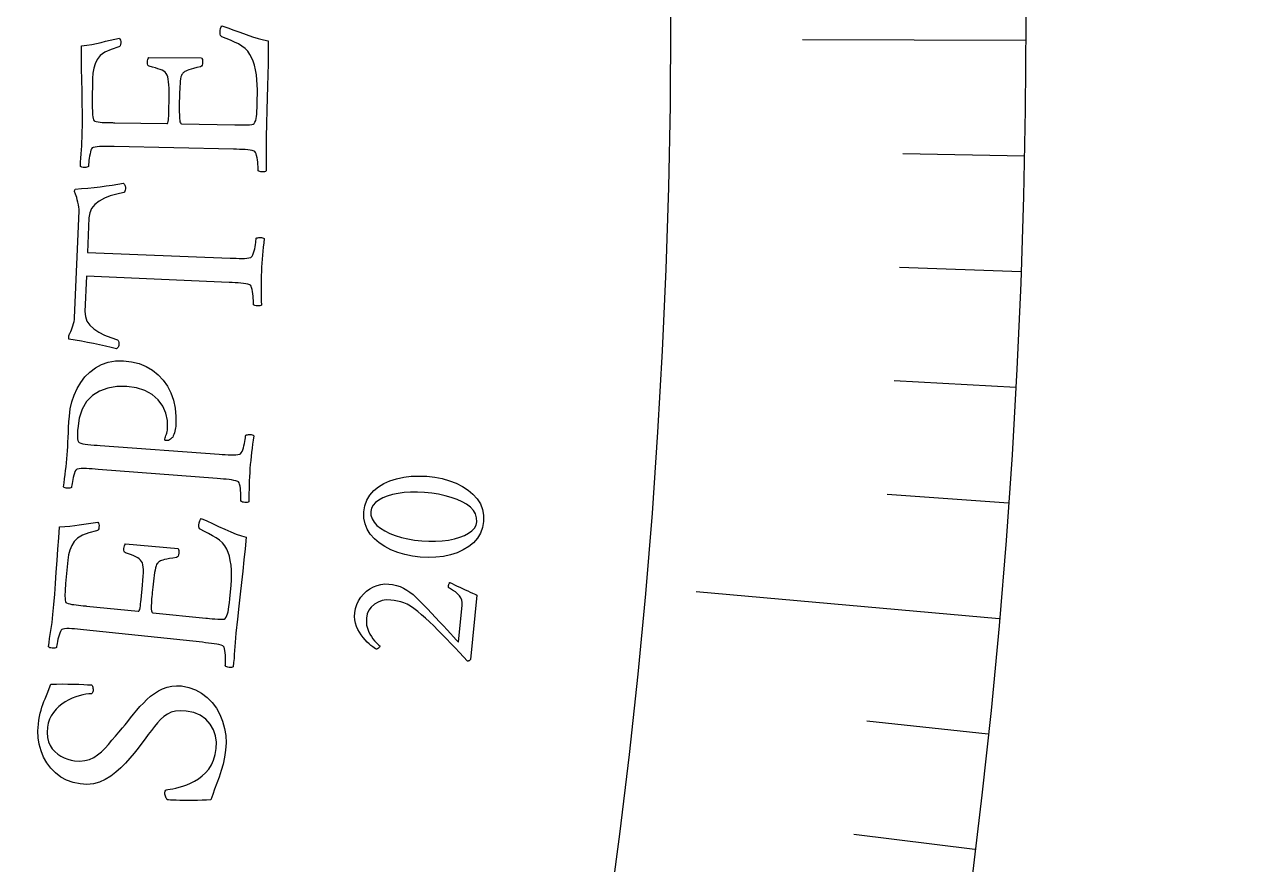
# Model space of a CAD drawing. Header units: millimetres. Extents: x -60 to 60, y -60 to 76.
# Drawn here: x 40.6 to 49.26, y -5.97 to -0.01 of the extents above; entities that cross this region are included whole.
import ezdxf

# ---------------------------------------------------------------- set-up
doc = ezdxf.new("R2010")
doc.units = ezdxf.units.MM
for name, color, linetype in [('CUT_OUTER', 1, 'Continuous'), ('ENGRAVE', 7, 'Continuous'), ('ENGRAVE_FINE', 8, 'Continuous'), ('TEXT', 5, 'Continuous')]:
    doc.layers.add(name, color=color, linetype=linetype)

msp = doc.modelspace()

# ---------------------------------------------------------------- linework, layer by layer
at = {"layer": 'CUT_OUTER'}
msp.add_arc((0, -0.0001), 59.9999, 176.771323, 2.429054, dxfattribs=at)
at = {"layer": 'ENGRAVE'}
for points in [[(47.6998, -0.1241), (46.1158, -0.12)], [(47.5125, -4.2252), (45.361, -4.0339)]]:
    msp.add_lwpolyline(points, dxfattribs=at)
for radius in [58.8, 58.8, 57.225, 54.3, 54.3, 51.99, 47.7, 47.7, 45.18]:
    msp.add_circle((0, 0), radius, dxfattribs=at)
at = {"layer": 'ENGRAVE_FINE'}
for points in [[(47.6906, -0.9444), (46.8268, -0.9273)], [(47.6673, -1.7649), (46.8039, -1.733)], [(47.6299, -2.5854), (46.7672, -2.5386)], [(47.5783, -3.4056), (46.7165, -3.3439)], [(47.4326, -5.044), (46.5734, -4.9527)], [(47.3384, -5.8619), (46.481, -5.7557)]]:
    msp.add_lwpolyline(points, dxfattribs=at)
at = {"layer": 'TEXT'}
for points in [[(41.0058, -0.7863), (41.0067, -0.716), (41.0067, -0.6423), (41.006, -0.565), (41.0043, -0.4842), (41.0026, -0.4022), (41.0014, -0.3213), (41.0008, -0.2413), (41.0008, -0.1623), (41.0376, -0.1571), (41.073, -0.1512), (41.1068, -0.1444), (41.1391, -0.1369), (41.1708, -0.1292), (41.2031, -0.1217), (41.2359, -0.1144), (41.2692, -0.1074), (41.2736, -0.1133), (41.2768, -0.1209), (41.2787, -0.1303), (41.2793, -0.1414), (41.2783, -0.1529), (41.2756, -0.1614), (41.2712, -0.1669), (41.2649, -0.1694), (41.2104, -0.1867), (41.1667, -0.2074), (41.1339, -0.2312), (41.1121, -0.2584), (41.0976, -0.2884), (41.0872, -0.3209), (41.0808, -0.356), (41.0785, -0.3935), (41.0765, -0.5607), (41.0765, -0.5679), (41.0765, -0.5777), (41.0767, -0.5899), (41.0769, -0.6045), (41.0774, -0.6202), (41.0782, -0.6354), (41.0795, -0.6501), (41.0811, -0.6643), (41.0833, -0.6768), (41.0863, -0.6863), (41.0901, -0.6929), (41.0948, -0.6964), (41.1057, -0.6993), (41.1181, -0.7015), (41.132, -0.7032), (41.1475, -0.7043), (41.1639, -0.705), (41.1805, -0.7056), (41.1974, -0.7061), (41.2145, -0.7064), (41.2213, -0.7066), (41.2272, -0.7067), (41.2324, -0.7067), (41.2369, -0.7068), (41.6067, -0.7132), (41.6104, -0.7116), (41.6134, -0.7067), (41.6157, -0.6986), (41.6173, -0.6871), (41.6184, -0.6737), (41.6193, -0.6594), (41.6199, -0.6444), (41.6203, -0.6287), (41.6217, -0.5258), (41.6218, -0.4925), (41.6214, -0.463), (41.6204, -0.4375), (41.6189, -0.4159), (41.6164, -0.3975), (41.6126, -0.3818), (41.6075, -0.3687), (41.6011, -0.3582), (41.5932, -0.3496), (41.5835, -0.3419), (41.572, -0.3353), (41.5587, -0.3297), (41.5432, -0.3244), (41.5252, -0.3188), (41.5047, -0.313), (41.4816, -0.3069), (41.4754, -0.3044), (41.471, -0.2988), (41.4684, -0.2903), (41.4676, -0.2787), (41.4683, -0.2675), (41.4703, -0.2581), (41.4735, -0.2505), (41.478, -0.2446), (41.8519, -0.2468), (41.8554, -0.2519), (41.8579, -0.259), (41.8594, -0.2681), (41.8598, -0.2793), (41.8588, -0.2903), (41.8561, -0.2991), (41.8516, -0.3055), (41.8454, -0.3096), (41.8188, -0.3162), (41.7962, -0.3222), (41.7776, -0.3275), (41.7629, -0.3323), (41.7512, -0.3366), (41.7415, -0.3407), (41.7338, -0.3446), (41.7282, -0.3482), (41.7238, -0.3519), (41.7198, -0.356), (41.7161, -0.3604), (41.7128, -0.3652), (41.709, -0.3719), (41.7058, -0.3819), (41.7032, -0.3951), (41.7012, -0.4116), (41.6996, -0.4302), (41.6983, -0.4497), (41.6972, -0.4701), (41.6963, -0.4914), (41.6956, -0.5128), (41.695, -0.5336), (41.6945, -0.5537), (41.6942, -0.5732), (41.6941, -0.5868), (41.6941, -0.6012), (41.6942, -0.6166), (41.6944, -0.6328), (41.6948, -0.6489), (41.6954, -0.6639), (41.6963, -0.6778), (41.6975, -0.6905), (41.6993, -0.7011), (41.702, -0.7087), (41.7057, -0.7133), (41.7103, -0.7149), (42.0883, -0.7214), (42.0906, -0.7215), (42.0933, -0.7215), (42.0967, -0.7216), (42.1005, -0.7216), (42.1157, -0.7218), (42.133, -0.7219), (42.1523, -0.7219), (42.1736, -0.7219), (42.1936, -0.7212), (42.2087, -0.7196), (42.2191, -0.7171), (42.2246, -0.7135), (42.2312, -0.7028), (42.2364, -0.6909), (42.2402, -0.6779), (42.2427, -0.6637), (42.2443, -0.6467), (42.2455, -0.6256), (42.2465, -0.6002), (42.2471, -0.5706), (42.2483, -0.4744), (42.2478, -0.4386), (42.2455, -0.4032), (42.2413, -0.368), (42.2354, -0.333), (42.2278, -0.2999), (42.2186, -0.2704), (42.2078, -0.2446), (42.1955, -0.2223), (42.1798, -0.1999), (42.1609, -0.1802), (42.1388, -0.163), (42.1135, -0.1484), (42.086, -0.1351), (42.0574, -0.1222), (42.0277, -0.1095), (41.9968, -0.0971), (41.9915, -0.0937), (41.9877, -0.0879), (41.9854, -0.0795), (41.9847, -0.0686), (41.9854, -0.0518), (41.9877, -0.038), (41.9916, -0.0274), (41.9969, -0.0197), (42.0382, -0.0343), (42.0807, -0.0496), (42.1245, -0.0655), (42.1696, -0.0821), (42.2136, -0.0976), (42.2543, -0.1102), (42.2918, -0.1198), (42.3259, -0.1265), (42.3254, -0.2074), (42.3241, -0.288), (42.3222, -0.3684), (42.3197, -0.4485), (42.317, -0.531), (42.3145, -0.6186), (42.3123, -0.7114), (42.3103, -0.8093), (42.3098, -0.8433), (42.3097, -0.8754), (42.31, -0.9058), (42.3107, -0.9344), (42.3114, -0.9624), (42.3117, -0.9909), (42.3116, -1.0198), (42.3111, -1.0493), (42.3062, -1.0527), (42.2998, -1.0549), (42.2919, -1.056), (42.2825, -1.0558), (42.2731, -1.0547), (42.2653, -1.053), (42.259, -1.0508), (42.2542, -1.0479), (42.2542, -1.0405), (42.2539, -1.0305), (42.2532, -1.0179), (42.2522, -1.0028), (42.2508, -0.9866), (42.2487, -0.9707), (42.2459, -0.9552), (42.2425, -0.9401), (42.2386, -0.9269), (42.2344, -0.9171), (42.2298, -0.9108), (42.2249, -0.908), (42.2119, -0.9041), (42.1971, -0.901), (42.1805, -0.8988), (42.1621, -0.8974), (42.1425, -0.8966), (42.122, -0.8958), (42.1008, -0.8952), (42.0788, -0.8946), (41.2316, -0.8766), (41.2096, -0.8762), (41.1882, -0.8759), (41.1674, -0.8758), (41.1472, -0.8758), (41.1284, -0.8764), (41.1114, -0.8778), (41.0963, -0.8802), (41.0831, -0.8834), (41.0773, -0.886), (41.0722, -0.8919), (41.0678, -0.9012), (41.0641, -0.9139), (41.0609, -0.9284), (41.0581, -0.9433), (41.0556, -0.9587), (41.0536, -0.9743), (41.0519, -0.989), (41.0506, -1.0011), (41.0498, -1.0108), (41.0494, -1.018), (41.0446, -1.0206), (41.0382, -1.0225), (41.0302, -1.0237), (41.0208, -1.0243), (41.0114, -1.024), (41.0036, -1.0226), (40.9973, -1.0202), (40.9926, -1.0166), (40.9944, -0.987), (40.9963, -0.9576), (40.9983, -0.9284), (41.0004, -0.8995), (41.0023, -0.8709), (41.0039, -0.8425), (41.005, -0.8143), (41.0058, -0.7863)], [(40.9835, -1.3324), (40.9833, -1.3196), (40.9818, -1.305), (40.9792, -1.2887), (40.9753, -1.2705), (40.9709, -1.2528), (40.9667, -1.2375), (40.9626, -1.2247), (40.9587, -1.2144), (40.9554, -1.207), (40.953, -1.2008), (40.9516, -1.1959), (40.9512, -1.1923), (40.9516, -1.1892), (40.9524, -1.1859), (40.9538, -1.1824), (40.9557, -1.1786), (41.0012, -1.1747), (41.0459, -1.1705), (41.0899, -1.1658), (41.1331, -1.1607), (41.1755, -1.1552), (41.2173, -1.1494), (41.2582, -1.1431), (41.2984, -1.1363), (41.3005, -1.1388), (41.3029, -1.142), (41.3054, -1.1459), (41.3082, -1.1506), (41.3106, -1.156), (41.312, -1.1618), (41.3123, -1.168), (41.3116, -1.1748), (41.3107, -1.1848), (41.3085, -1.1927), (41.3052, -1.1986), (41.3006, -1.2025), (41.2506, -1.2127), (41.2049, -1.2262), (41.1633, -1.243), (41.126, -1.2632), (41.095, -1.287), (41.0725, -1.3144), (41.0586, -1.3456), (41.0531, -1.3805), (41.0441, -1.6271), (42.0553, -1.6672), (42.0773, -1.668), (42.0985, -1.6687), (42.1189, -1.6692), (42.1386, -1.6695), (42.1571, -1.6693), (42.1738, -1.6681), (42.1887, -1.6659), (42.2019, -1.6628), (42.207, -1.6594), (42.212, -1.6529), (42.2168, -1.6434), (42.2215, -1.6308), (42.2258, -1.6164), (42.2295, -1.6016), (42.2325, -1.5864), (42.2349, -1.5708), (42.2368, -1.5562), (42.2382, -1.5441), (42.2391, -1.5343), (42.2396, -1.5269), (42.2445, -1.5244), (42.2509, -1.5225), (42.2589, -1.5213), (42.2683, -1.5208), (42.2777, -1.5212), (42.2855, -1.5227), (42.2918, -1.5253), (42.2965, -1.529), (42.2934, -1.5593), (42.2904, -1.5891), (42.2876, -1.6181), (42.2849, -1.6466), (42.2825, -1.6749), (42.2804, -1.7036), (42.2786, -1.7327), (42.2772, -1.7622), (42.2762, -1.791), (42.2755, -1.8201), (42.2752, -1.8495), (42.2752, -1.8791), (42.2755, -1.909), (42.2758, -1.9392), (42.2763, -1.9696), (42.2768, -2.0003), (42.2718, -2.0036), (42.2654, -2.0056), (42.2574, -2.0065), (42.248, -2.0061), (42.2387, -2.0048), (42.2309, -2.003), (42.2247, -2.0006), (42.22, -1.9976), (42.2201, -1.9902), (42.22, -1.9802), (42.2197, -1.9676), (42.219, -1.9524), (42.2179, -1.9362), (42.2162, -1.9203), (42.2138, -1.9047), (42.2107, -1.8895), (42.2071, -1.8763), (42.2031, -1.8664), (42.1987, -1.86), (42.1938, -1.857), (42.1809, -1.8528), (42.1662, -1.8494), (42.1497, -1.8468), (42.1313, -1.8451), (42.1116, -1.8438), (42.0912, -1.8426), (42.07, -1.8414), (42.0481, -1.8404), (41.037, -1.7962), (41.0253, -2.0467), (41.0278, -2.0819), (41.0391, -2.1142), (41.0593, -2.1434), (41.0881, -2.1696), (41.1237, -2.1929), (41.1636, -2.2136), (41.2081, -2.2315), (41.257, -2.2467), (41.2612, -2.2509), (41.2641, -2.2571), (41.2655, -2.2652), (41.2656, -2.2752), (41.2658, -2.2819), (41.2649, -2.288), (41.2631, -2.2933), (41.2603, -2.298), (41.2571, -2.302), (41.2543, -2.3054), (41.2517, -2.3082), (41.2494, -2.3104), (41.2099, -2.3004), (41.1696, -2.2909), (41.1285, -2.2819), (41.0866, -2.2733), (41.0439, -2.2651), (41.0005, -2.2571), (40.9563, -2.2493), (40.9113, -2.2418), (40.91, -2.2365), (40.9096, -2.2307), (40.9101, -2.2246), (40.9116, -2.2179), (40.9135, -2.2114), (40.9155, -2.2057), (40.9176, -2.2007), (40.9198, -2.1965), (40.9245, -2.1869), (40.9294, -2.1754), (40.9345, -2.162), (40.9398, -2.1468), (40.9446, -2.1312), (40.9482, -2.1167), (40.9506, -2.1032), (40.9518, -2.0908)], [(41.2975, -2.3954), (41.3553, -2.4022), (41.409, -2.4155), (41.4587, -2.4354), (41.5043, -2.4619), (41.5451, -2.4943), (41.5805, -2.5319), (41.6105, -2.5746), (41.635, -2.6225), (41.6535, -2.6748), (41.6654, -2.7306), (41.6709, -2.79), (41.6697, -2.8529), (41.6689, -2.8616), (41.6674, -2.8715), (41.6654, -2.8826), (41.6627, -2.895), (41.6596, -2.9073), (41.656, -2.9184), (41.652, -2.9281), (41.6476, -2.9365), (41.645, -2.9389), (41.6413, -2.9422), (41.6368, -2.9464), (41.6313, -2.9516), (41.6249, -2.9565), (41.6177, -2.9598), (41.6097, -2.9615), (41.601, -2.9616), (41.5959, -2.9606), (41.5926, -2.9585), (41.5911, -2.9552), (41.5916, -2.9508), (41.5943, -2.9428), (41.5971, -2.9345), (41.6, -2.926), (41.6031, -2.9172), (41.606, -2.908), (41.6083, -2.8983), (41.6099, -2.888), (41.611, -2.8772), (41.6099, -2.8198), (41.5984, -2.7665), (41.5765, -2.7174), (41.5442, -2.6724), (41.5022, -2.6344), (41.451, -2.6059), (41.3906, -2.587), (41.3211, -2.5777), (41.2505, -2.5783), (41.1865, -2.5893), (41.1293, -2.6107), (41.0788, -2.6425), (41.0368, -2.6848), (41.0053, -2.738), (40.9842, -2.8021), (40.9734, -2.877), (40.9728, -2.8871), (40.9723, -2.8996), (40.9719, -2.9145), (40.9715, -2.9318), (40.9721, -2.9483), (40.9745, -2.9612), (40.9787, -2.9703), (40.9847, -2.9756), (40.9951, -2.9799), (41.0088, -2.9836), (41.0257, -2.9867), (41.0458, -2.9891), (41.0677, -2.9911), (41.0896, -2.993), (41.1117, -2.9948), (41.1339, -2.9965), (41.9771, -3.0579), (41.999, -3.0594), (42.0202, -3.0608), (42.0406, -3.0619), (42.0603, -3.0629), (42.0787, -3.0633), (42.0955, -3.0627), (42.1105, -3.061), (42.1238, -3.0583), (42.129, -3.0551), (42.1342, -3.0488), (42.1393, -3.0394), (42.1444, -3.027), (42.1492, -3.0128), (42.1533, -2.9981), (42.1569, -2.983), (42.1598, -2.9675), (42.1622, -2.953), (42.164, -2.9409), (42.1652, -2.9311), (42.1659, -2.9238), (42.171, -2.9214), (42.1774, -2.9197), (42.1854, -2.9188), (42.1948, -2.9186), (42.2042, -2.9193), (42.212, -2.9211), (42.2181, -2.9239), (42.2227, -2.9277), (42.2186, -2.958), (42.2147, -2.9876), (42.2109, -3.0165), (42.2073, -3.0449), (42.2039, -3.0731), (42.2009, -3.1017), (42.1981, -3.1307), (42.1958, -3.1602), (42.1938, -3.1889), (42.1922, -3.2177), (42.1909, -3.2467), (42.19, -3.2759), (42.1893, -3.3054), (42.1887, -3.3352), (42.1881, -3.3654), (42.1876, -3.3961), (42.1825, -3.3992), (42.176, -3.401), (42.1681, -3.4016), (42.1587, -3.4009), (42.1494, -3.3994), (42.1417, -3.3972), (42.1355, -3.3946), (42.1309, -3.3915), (42.1313, -3.3842), (42.1315, -3.3743), (42.1315, -3.3621), (42.1314, -3.3474), (42.1308, -3.3315), (42.1295, -3.3159), (42.1276, -3.3005), (42.1251, -3.2852), (42.1219, -3.2718), (42.1182, -3.2619), (42.114, -3.2553), (42.1093, -3.2522), (42.0965, -3.2476), (42.0819, -3.2437), (42.0655, -3.2406), (42.0472, -3.2382), (42.0276, -3.2362), (42.0072, -3.2343), (41.9861, -3.2325), (41.9642, -3.2308), (41.1192, -3.1657), (41.0972, -3.1641), (41.0759, -3.1626), (41.0552, -3.1613), (41.0351, -3.1602), (41.0162, -3.1597), (40.9991, -3.1602), (40.9839, -3.1617), (40.9705, -3.1643), (40.9646, -3.1665), (40.9592, -3.1721), (40.9543, -3.1812), (40.9499, -3.1936), (40.9459, -3.2079), (40.9423, -3.2225), (40.939, -3.2373), (40.9361, -3.2524), (40.9337, -3.2665), (40.9318, -3.2783), (40.9304, -3.2877), (40.9297, -3.2948), (40.9246, -3.2971), (40.9181, -3.2986), (40.9102, -3.2994), (40.9007, -3.2995), (40.8914, -3.2986), (40.8836, -3.2968), (40.8775, -3.294), (40.8729, -3.2902), (40.8764, -3.2608), (40.8799, -3.2317), (40.8835, -3.2031), (40.8872, -3.1748), (40.8907, -3.1467), (40.8938, -3.1187), (40.8965, -3.0908), (40.8988, -3.063), (40.9008, -3.0337), (40.9027, -3.0033), (40.9043, -2.9717), (40.9058, -2.939), (40.9074, -2.9046), (40.9093, -2.8678), (40.9117, -2.8287), (40.9144, -2.7872), (40.9204, -2.7364), (40.9315, -2.687), (40.9477, -2.6391), (40.9689, -2.5926), (40.9949, -2.5489), (41.0252, -2.5098), (41.06, -2.4751), (41.0992, -2.4449), (41.1426, -2.4208), (41.1901, -2.4045), (41.2417, -2.396), (41.2975, -2.3954)], [(43.0043, -3.4674), (43.0115, -3.4235), (43.0256, -3.3838), (43.0466, -3.3482), (43.0746, -3.3167), (43.1084, -3.2893), (43.1466, -3.2661), (43.1893, -3.2471), (43.2366, -3.2322), (43.2871, -3.2215), (43.3396, -3.2151), (43.3941, -3.2129), (43.4505, -3.215), (43.5066, -3.2213), (43.5602, -3.2316), (43.6111, -3.246), (43.6594, -3.2645), (43.704, -3.2867), (43.7435, -3.3125), (43.7779, -3.3417), (43.8074, -3.3745), (43.8304, -3.4104), (43.8459, -3.4493), (43.8536, -3.4912), (43.8537, -3.5359), (43.8466, -3.5789), (43.8322, -3.6182), (43.8108, -3.6539), (43.7823, -3.6858), (43.7479, -3.7137), (43.7092, -3.7374), (43.6661, -3.7569), (43.6185, -3.772), (43.5678, -3.7828), (43.5152, -3.7891), (43.4607, -3.7908), (43.4043, -3.7881), (43.3483, -3.7811), (43.2949, -3.7701), (43.2441, -3.7551), (43.196, -3.7362), (43.1517, -3.7136), (43.1126, -3.6876), (43.0786, -3.6582), (43.0497, -3.6255), (43.0272, -3.5898), (43.0121, -3.5515), (43.0044, -3.5108), (43.0043, -3.4674)], [(43.0535, -3.4647), (43.0545, -3.4913), (43.062, -3.5166), (43.076, -3.5404), (43.0964, -3.5629), (43.1224, -3.5837), (43.1528, -3.6027), (43.1877, -3.6198), (43.227, -3.635), (43.27, -3.6481), (43.3155, -3.6587), (43.3636, -3.6668), (43.4142, -3.6724), (43.4646, -3.6753), (43.5131, -3.6754), (43.5597, -3.6725), (43.6044, -3.6667), (43.6461, -3.6584), (43.6837, -3.6477), (43.7171, -3.6347), (43.7463, -3.6193), (43.7704, -3.6018), (43.7881, -3.5823), (43.7996, -3.5609), (43.8047, -3.5374), (43.8037, -3.5086), (43.7959, -3.4818), (43.7813, -3.457), (43.7599, -3.4342), (43.7328, -3.4136), (43.7011, -3.3951), (43.6649, -3.3787), (43.624, -3.3644), (43.5798, -3.3524), (43.5336, -3.3427), (43.4853, -3.3353), (43.435, -3.3302), (43.3842, -3.3276), (43.3359, -3.3279), (43.2899, -3.3309), (43.2463, -3.3367), (43.206, -3.345), (43.1698, -3.3556), (43.1376, -3.3686), (43.1095, -3.3839), (43.0864, -3.4012), (43.0694, -3.4205), (43.0584, -3.4416), (43.0535, -3.4647)], [(40.7982, -4.1953), (40.8049, -4.1253), (40.8111, -4.0518), (40.8168, -3.9747), (40.8219, -3.8941), (40.8269, -3.8123), (40.8325, -3.7315), (40.8385, -3.6517), (40.8451, -3.573), (40.8823, -3.5709), (40.918, -3.5679), (40.9522, -3.564), (40.985, -3.5592), (41.0173, -3.5542), (41.0501, -3.5494), (41.0834, -3.5449), (41.1172, -3.5406), (41.1211, -3.5469), (41.1236, -3.5547), (41.1247, -3.5642), (41.1244, -3.5754), (41.1225, -3.5867), (41.1191, -3.595), (41.1142, -3.6001), (41.1078, -3.602), (41.052, -3.6148), (41.0067, -3.6317), (40.9721, -3.6528), (40.948, -3.678), (40.9311, -3.7067), (40.9181, -3.7383), (40.9088, -3.7727), (40.9033, -3.8099), (40.8875, -3.9764), (40.8868, -3.9835), (40.8861, -3.9932), (40.8852, -4.0054), (40.8842, -4.02), (40.8834, -4.0357), (40.8829, -4.0509), (40.8829, -4.0657), (40.8834, -4.08), (40.8845, -4.0926), (40.8868, -4.1023), (40.89, -4.1092), (40.8944, -4.1131), (40.905, -4.1169), (40.9171, -4.1201), (40.9309, -4.123), (40.9462, -4.1253), (40.9625, -4.1274), (40.979, -4.1294), (40.9958, -4.1313), (41.0129, -4.133), (41.0196, -4.1337), (41.0255, -4.1343), (41.0307, -4.1348), (41.0351, -4.1353), (41.4031, -4.1724), (41.4069, -4.1711), (41.4103, -4.1665), (41.4133, -4.1586), (41.4158, -4.1473), (41.4181, -4.134), (41.4201, -4.1199), (41.422, -4.105), (41.4236, -4.0893), (41.4336, -3.9869), (41.4366, -3.9537), (41.4386, -3.9243), (41.4397, -3.8988), (41.44, -3.8771), (41.439, -3.8586), (41.4365, -3.8426), (41.4326, -3.8291), (41.4271, -3.8182), (41.4199, -3.8089), (41.4108, -3.8005), (41.3999, -3.7929), (41.3871, -3.7862), (41.3722, -3.7797), (41.3547, -3.7726), (41.3347, -3.7651), (41.3122, -3.7571), (41.3063, -3.7541), (41.3023, -3.7482), (41.3005, -3.7394), (41.3006, -3.7278), (41.3023, -3.7168), (41.305, -3.7076), (41.3088, -3.7002), (41.3138, -3.6947), (41.6862, -3.728), (41.6893, -3.7334), (41.6912, -3.7407), (41.6919, -3.7499), (41.6914, -3.7611), (41.6896, -3.772), (41.6861, -3.7805), (41.6811, -3.7865), (41.6745, -3.7901), (41.6475, -3.7944), (41.6245, -3.7985), (41.6055, -3.8023), (41.5904, -3.8058), (41.5784, -3.8092), (41.5684, -3.8124), (41.5605, -3.8156), (41.5546, -3.8188), (41.5499, -3.8221), (41.5455, -3.8258), (41.5415, -3.8299), (41.5378, -3.8345), (41.5335, -3.8408), (41.5294, -3.8505), (41.5257, -3.8634), (41.5224, -3.8797), (41.5193, -3.8982), (41.5163, -3.9175), (41.5135, -3.9377), (41.5108, -3.9588), (41.5084, -3.9801), (41.506, -4.0007), (41.5039, -4.0208), (41.502, -4.0402), (41.5007, -4.0537), (41.4995, -4.0681), (41.4983, -4.0834), (41.4972, -4.0996), (41.4962, -4.1157), (41.4956, -4.1307), (41.4954, -4.1445), (41.4955, -4.1573), (41.4964, -4.1681), (41.4985, -4.1759), (41.5018, -4.1808), (41.5062, -4.1828), (41.8823, -4.2207), (41.8846, -4.2209), (41.8874, -4.2212), (41.8907, -4.2215), (41.8945, -4.2219), (41.9096, -4.2234), (41.9268, -4.2249), (41.9461, -4.2265), (41.9673, -4.2282), (41.9873, -4.2293), (42.0025, -4.2289), (42.013, -4.2272), (42.0188, -4.2241), (42.0263, -4.214), (42.0325, -4.2026), (42.0374, -4.1899), (42.041, -4.176), (42.044, -4.1592), (42.047, -4.1382), (42.0501, -4.113), (42.0531, -4.0836), (42.0623, -3.9878), (42.0648, -3.9521), (42.0654, -3.9166), (42.0643, -3.8812), (42.0613, -3.8458), (42.0564, -3.8122), (42.0497, -3.7821), (42.0411, -3.7554), (42.0307, -3.7321), (42.0169, -3.7086), (41.9997, -3.6874), (41.9791, -3.6684), (41.9551, -3.6517), (41.9289, -3.6362), (41.9015, -3.6209), (41.8729, -3.6058), (41.8431, -3.5909), (41.8381, -3.5871), (41.8348, -3.581), (41.8332, -3.5724), (41.8334, -3.5614), (41.8356, -3.5448), (41.839, -3.5313), (41.8437, -3.521), (41.8496, -3.5138), (41.8896, -3.5318), (41.9307, -3.5505), (41.973, -3.5701), (42.0165, -3.5904), (42.0591, -3.6095), (42.0987, -3.6254), (42.1352, -3.6381), (42.1687, -3.6476), (42.1614, -3.7282), (42.1534, -3.8084), (42.1449, -3.8883), (42.1356, -3.9679), (42.1261, -4.0499), (42.1163, -4.1371), (42.1064, -4.2293), (42.0962, -4.3267), (42.0929, -4.3605), (42.0902, -4.3926), (42.088, -4.4229), (42.0863, -4.4515), (42.0847, -4.4794), (42.0826, -4.5078), (42.0801, -4.5366), (42.0771, -4.566), (42.0719, -4.569), (42.0653, -4.5706), (42.0574, -4.571), (42.048, -4.57), (42.0388, -4.5682), (42.0311, -4.5659), (42.025, -4.5631), (42.0205, -4.5598), (42.0211, -4.5524), (42.0216, -4.5424), (42.022, -4.5299), (42.0223, -4.5147), (42.0222, -4.4984), (42.0214, -4.4824), (42.02, -4.4668), (42.0178, -4.4514), (42.015, -4.4379), (42.0116, -4.4279), (42.0076, -4.4212), (42.003, -4.4179), (41.9903, -4.413), (41.9759, -4.4087), (41.9595, -4.4051), (41.9413, -4.4022), (41.9217, -4.3997), (41.9014, -4.3973), (41.8804, -4.3949), (41.8585, -4.3925), (41.0157, -4.3041), (40.9938, -4.3018), (40.9725, -4.2998), (40.9518, -4.2979), (40.9317, -4.2962), (40.9129, -4.2952), (40.8958, -4.2952), (40.8806, -4.2963), (40.8671, -4.2985), (40.8611, -4.3005), (40.8556, -4.306), (40.8504, -4.3149), (40.8457, -4.3272), (40.8413, -4.3415), (40.8372, -4.3561), (40.8335, -4.3712), (40.8301, -4.3866), (40.8273, -4.4011), (40.825, -4.4131), (40.8234, -4.4227), (40.8224, -4.4298), (40.8173, -4.432), (40.8108, -4.4333), (40.8028, -4.4339), (40.7934, -4.4337), (40.784, -4.4326), (40.7763, -4.4306), (40.7703, -4.4276), (40.7658, -4.4237), (40.7701, -4.3943), (40.7745, -4.3652), (40.7789, -4.3363), (40.7834, -4.3077), (40.7877, -4.2793), (40.7916, -4.2511), (40.7951, -4.2231), (40.7982, -4.1953)], [(43.6141, -3.9671), (43.6303, -3.9754), (43.6475, -3.9841), (43.6657, -3.993), (43.6851, -4.0022), (43.7046, -4.0113), (43.7234, -4.02), (43.7415, -4.0283), (43.7588, -4.0363), (43.7744, -4.0433), (43.7872, -4.0491), (43.7973, -4.0536), (43.8045, -4.0569), (43.7597, -4.5153), (43.7579, -4.5172), (43.7557, -4.5191), (43.7531, -4.5211), (43.75, -4.5232), (43.7469, -4.5249), (43.7441, -4.5262), (43.7416, -4.5268), (43.7394, -4.5269), (43.7109, -4.4957), (43.6818, -4.4642), (43.6521, -4.4323), (43.6216, -4.4), (43.5909, -4.3679), (43.5602, -4.3366), (43.5297, -4.306), (43.4992, -4.2761), (43.4693, -4.2476), (43.4406, -4.2211), (43.413, -4.1966), (43.3866, -4.1741), (43.3596, -4.153), (43.3341, -4.1357), (43.3101, -4.1222), (43.2877, -4.1125), (43.2656, -4.1054), (43.243, -4.0996), (43.2196, -4.0953), (43.1957, -4.0923), (43.1631, -4.0918), (43.1327, -4.0966), (43.1045, -4.1068), (43.0785, -4.1222), (43.0564, -4.142), (43.0397, -4.1651), (43.0284, -4.1915), (43.0226, -4.2211), (43.0216, -4.2464), (43.0236, -4.2704), (43.0286, -4.2929), (43.0366, -4.3141), (43.0464, -4.3336), (43.057, -4.3515), (43.0682, -4.3675), (43.0801, -4.3818), (43.0916, -4.3941), (43.1017, -4.4042), (43.1102, -4.4122), (43.1173, -4.4179), (43.1163, -4.4219), (43.1143, -4.4259), (43.1111, -4.4298), (43.1068, -4.4337), (43.1023, -4.4371), (43.0986, -4.4395), (43.0955, -4.4408), (43.0931, -4.4411), (43.0863, -4.4375), (43.0775, -4.4319), (43.0669, -4.4244), (43.0543, -4.4149), (43.0406, -4.4035), (43.0268, -4.3903), (43.0128, -4.3754), (42.9987, -4.3587), (42.9851, -4.3405), (42.9729, -4.3213), (42.9619, -4.3009), (42.9522, -4.2794), (42.9446, -4.2569), (42.9399, -4.2333), (42.9381, -4.2089), (42.9392, -4.1834), (42.9442, -4.1531), (42.9529, -4.1245), (42.9655, -4.0977), (42.9818, -4.0727), (43.0011, -4.05), (43.0224, -4.0302), (43.0457, -4.0132), (43.0711, -3.9991), (43.0977, -3.9883), (43.1248, -3.9813), (43.1523, -3.9782), (43.1804, -3.9789), (43.2082, -3.9827), (43.2349, -3.9889), (43.2606, -3.9976), (43.2851, -4.0088), (43.3087, -4.022), (43.3312, -4.0371), (43.3526, -4.0539), (43.3731, -4.0725), (43.3997, -4.0987), (43.427, -4.1262), (43.4552, -4.1552), (43.4842, -4.1855), (43.513, -4.2162), (43.5409, -4.246), (43.5679, -4.2749), (43.5938, -4.3031), (43.6181, -4.3294), (43.6398, -4.353), (43.6589, -4.3738), (43.6756, -4.3918), (43.7012, -4.1292), (43.7014, -4.1104), (43.6983, -4.093), (43.6919, -4.077), (43.6822, -4.0626), (43.6692, -4.049), (43.6529, -4.0355), (43.6333, -4.0222), (43.6103, -4.0089), (43.607, -4.0067), (43.6047, -4.0033), (43.6036, -3.9989), (43.6036, -3.9933), (43.604, -3.991), (43.6048, -3.988), (43.6059, -3.9844), (43.6075, -3.9801), (43.6093, -3.9758), (43.611, -3.9722), (43.6126, -3.9693), (43.6141, -3.9671)], [(40.6942, -4.9734), (40.6983, -4.9442), (40.7028, -4.9177), (40.7079, -4.8938), (40.7136, -4.8727), (40.7199, -4.8528), (40.7268, -4.8327), (40.7344, -4.8125), (40.7426, -4.7921), (40.7516, -4.7703), (40.7613, -4.746), (40.7718, -4.7191), (40.7832, -4.6897), (40.8225, -4.6885), (40.8624, -4.688), (40.9028, -4.6882), (40.9438, -4.6891), (40.9825, -4.6903), (41.0159, -4.6915), (41.0441, -4.6928), (41.067, -4.6941), (41.0717, -4.6948), (41.0755, -4.6976), (41.0785, -4.7026), (41.0805, -4.7098), (41.0819, -4.7176), (41.0827, -4.7246), (41.0829, -4.7308), (41.0826, -4.7362), (41.0813, -4.7427), (41.0791, -4.7484), (41.076, -4.7532), (41.072, -4.7572), (41.0527, -4.758), (41.0317, -4.7606), (41.0089, -4.765), (40.9844, -4.7712), (40.9592, -4.7792), (40.9343, -4.7892), (40.9096, -4.8011), (40.8852, -4.8149), (40.8618, -4.8306), (40.8401, -4.8482), (40.82, -4.8677), (40.8017, -4.8892), (40.7859, -4.9127), (40.7735, -4.9382), (40.7646, -4.9658), (40.7591, -4.9954), (40.7567, -5.033), (40.759, -5.067), (40.7661, -5.0974), (40.778, -5.1241), (40.7935, -5.1475), (40.8114, -5.1679), (40.8317, -5.1855), (40.8544, -5.2), (40.8784, -5.2119), (40.9024, -5.2213), (40.9265, -5.2281), (40.9506, -5.2325), (40.9886, -5.2347), (41.024, -5.2315), (41.0568, -5.2227), (41.0869, -5.2084), (41.1151, -5.1898), (41.1421, -5.1683), (41.168, -5.1438), (41.1926, -5.1164), (41.2168, -5.0874), (41.2413, -5.0583), (41.266, -5.029), (41.2909, -4.9996), (41.3094, -4.9769), (41.3288, -4.9529), (41.349, -4.9278), (41.3702, -4.9015), (41.3923, -4.8748), (41.4153, -4.8488), (41.4392, -4.8234), (41.4641, -4.7985), (41.4901, -4.7753), (41.5175, -4.7548), (41.5462, -4.7369), (41.5762, -4.7217), (41.6076, -4.7101), (41.6405, -4.7029), (41.6747, -4.7003), (41.7103, -4.7021), (41.7619, -4.7117), (41.8094, -4.7284), (41.8529, -4.7523), (41.8924, -4.7833), (41.9273, -4.8198), (41.9572, -4.8602), (41.9819, -4.9044), (42.0016, -4.9525), (42.0158, -5.0029), (42.0241, -5.054), (42.0264, -5.1059), (42.0229, -5.1585), (42.0154, -5.2078), (42.0052, -5.2558), (41.9923, -5.3026), (41.9767, -5.3481), (41.9603, -5.3918), (41.9452, -5.4332), (41.9314, -5.4722), (41.9189, -5.509), (41.8884, -5.511), (41.857, -5.5125), (41.8246, -5.5134), (41.7912, -5.5139), (41.7584, -5.5139), (41.7277, -5.5137), (41.699, -5.5133), (41.6725, -5.5126), (41.6494, -5.5118), (41.6312, -5.511), (41.6178, -5.5102), (41.6094, -5.5094), (41.6052, -5.5035), (41.6015, -5.4973), (41.5982, -5.4908), (41.5953, -5.4839), (41.5931, -5.4769), (41.5918, -5.4699), (41.5913, -5.4628), (41.5918, -5.4558), (41.594, -5.4477), (41.5983, -5.4418), (41.6046, -5.4378), (41.6129, -5.436), (41.6288, -5.4342), (41.6476, -5.431), (41.6692, -5.4266), (41.6937, -5.4209), (41.72, -5.4134), (41.747, -5.4036), (41.7746, -5.3916), (41.8028, -5.3774), (41.8306, -5.3605), (41.8565, -5.3405), (41.8806, -5.3174), (41.9029, -5.2912), (41.9224, -5.2614), (41.9379, -5.2273), (41.9493, -5.1889), (41.9568, -5.1463), (41.9585, -5.0995), (41.9518, -5.0549), (41.9368, -5.0124), (41.9134, -4.972), (41.882, -4.9368), (41.8432, -4.9097), (41.7969, -4.8908), (41.7431, -4.88), (41.7037, -4.8778), (41.6683, -4.8807), (41.6369, -4.8889), (41.6095, -4.9022), (41.5847, -4.9196), (41.5611, -4.9399), (41.5386, -4.9631), (41.5173, -4.9893), (41.4963, -5.0174), (41.4746, -5.0466), (41.4522, -5.0768), (41.4292, -5.108), (41.4018, -5.1427), (41.3731, -5.1777), (41.3433, -5.2132), (41.3122, -5.2492), (41.2794, -5.2836), (41.2446, -5.3145), (41.2079, -5.3419), (41.1691, -5.3658), (41.1281, -5.3844), (41.0847, -5.3958), (41.0389, -5.4001), (40.9908, -5.3971), (40.9405, -5.3871), (40.8946, -5.3706), (40.8529, -5.3478), (40.8155, -5.3188), (40.7827, -5.2848), (40.7549, -5.2473), (40.7319, -5.2065), (40.7138, -5.1621), (40.7008, -5.1158), (40.6932, -5.0689), (40.691, -5.0214), (40.6942, -4.9734)]]:
    msp.add_lwpolyline(points, close=True, dxfattribs=at)

doc.saveas('drawing.dxf')
